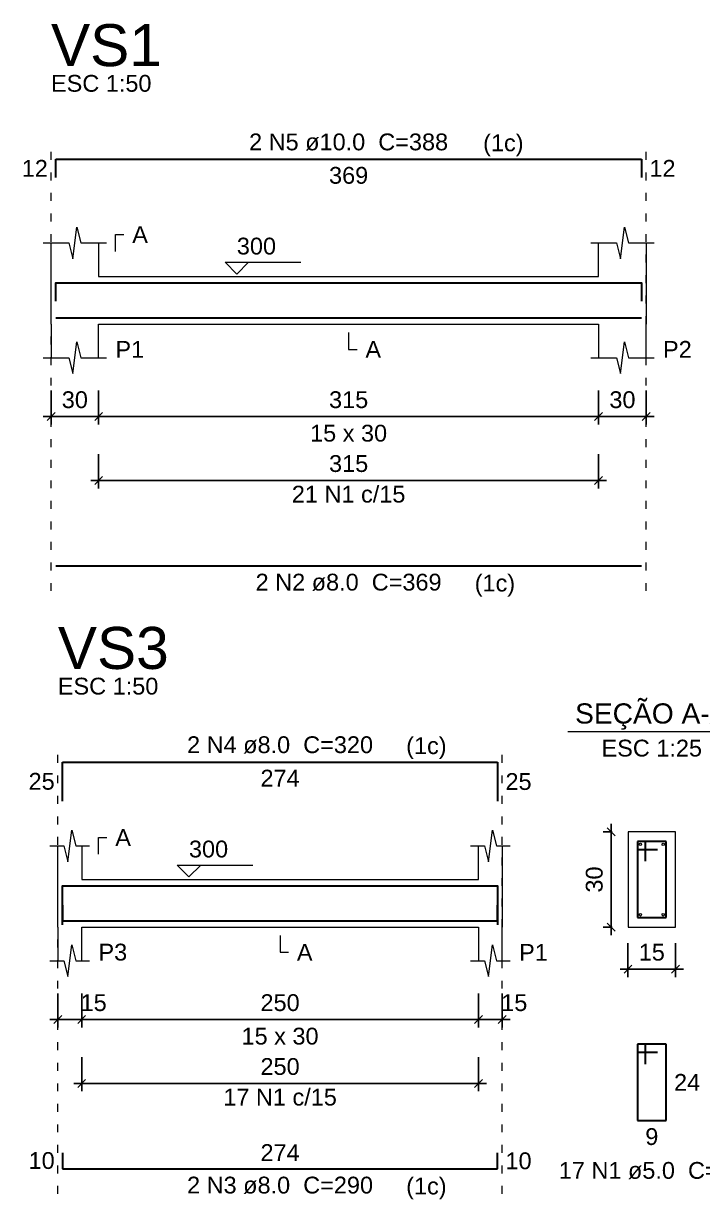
# Model space of a CAD drawing. Header units: millimetres. Extents: x 6 to 142, y -85 to 56.
# Drawn here: x 57.02 to 65.57, y -1.73 to 13.09 of the extents above; entities that cross this region are included whole.
import ezdxf

# ---------------------------------------------------------------- set-up
doc = ezdxf.new("R2010")
doc.units = ezdxf.units.MM
doc.linetypes.add('DOT2', pattern=[3.175, 0, -3.175])
for name, color, linetype, lineweight in [('DT-Barras na forma', 2, 'Continuous', 30), ('DT-Barras no corte', 5, 'Continuous', 5), ('DT-Barras rebatidas', 2, 'Continuous', 30), ('DT-Cotas', 9, 'Continuous', 5), ('DT-Forma', 5, 'Continuous', 5), ('DT-Pontilhado', 9, 'DOT2', 5), ('DT-Textos', 7, 'Continuous', 5), ('DT-Título', 3, 'Continuous', 20)]:
    doc.layers.add(name, color=color, linetype=linetype, lineweight=lineweight)
doc.styles.add('Arial', font='arial.ttf')
doc.styles.get("Standard").update_dxf_attribs({"font": 'arial.ttf'})
doc.dimstyles.new('UM_25.000000', dxfattribs={"dimtxt": 0.18, "dimasz": 0.1, "dimexe": 0.1, "dimexo": 0.2, "dimgap": 0, "dimtad": 1, "dimtih": 1, "dimtoh": 1, "dimdec": 1, "dimlfac": 25, "dimzin": 0, "dimdsep": 46, "dimtxsty": 'Standard', "dimblk": 'CLOSED', "dimblk1": 'CLOSED', "dimblk2": 'CLOSED', "dimcen": 0.09, "dimdle": 0.1, "dimadec": 1, "dimazin": 2, "dimtfac": 1, "dimtdec": 4, "dimtofl": 0, "dimtmove": 0, "dimatfit": 3, "dimldrblk": 'CLOSED', "dimfxl": 1, "dimtolj": 1, "dimarcsym": 0})
doc.dimstyles.new('UM_50.000000', dxfattribs={"dimtxt": 0.18, "dimasz": 0.1, "dimexe": 0.1, "dimexo": 0.2, "dimgap": 0, "dimtad": 1, "dimtih": 1, "dimtoh": 1, "dimdec": 1, "dimlfac": 50, "dimzin": 0, "dimdsep": 46, "dimtxsty": 'Standard', "dimblk": 'CLOSED', "dimblk1": 'CLOSED', "dimblk2": 'CLOSED', "dimcen": 0.09, "dimdle": 0.1, "dimadec": 1, "dimazin": 2, "dimtfac": 1, "dimtdec": 4, "dimtofl": 0, "dimtmove": 0, "dimatfit": 3, "dimldrblk": 'CLOSED', "dimfxl": 1, "dimtolj": 1, "dimarcsym": 0})

# ---------------------------------------------------------------- blocks, each defined once
blk = doc.blocks.new('_OBLIQUE')
at = {"color": 0, "linetype": 'ByBlock', "lineweight": -2}
blk.add_line((-0.5, -0.5), (0.5, 0.5), dxfattribs=at)
blk = doc.blocks.new('*D89')
at = {"layer": 'Defpoints', "color": 0, "transparency": 16777216}
for p in [(57.448, 1.067), (57.748, 1.067), (57.748, 0.537)]:
    blk.add_point(p, dxfattribs=at)
at = {"layer": 'DT-Cotas', "color": 0, "lineweight": -2, "transparency": 16777216}
for p, q in [((57.448, 0.867), (57.448, 0.437)), ((57.748, 0.867), (57.748, 0.437)), ((57.348, 0.537), (57.848, 0.537))]:
    blk.add_line(p, q, dxfattribs=at)
at = {"layer": 'DT-Cotas', "color": 0, "lineweight": -2, "transparency": 16777216, "xscale": 0.1, "yscale": 0.1, "zscale": 0.1, "rotation": 180}
blk.add_blockref('_OBLIQUE', (57.448, 0.537), dxfattribs=at)
at = {"layer": 'DT-Cotas', "color": 0, "lineweight": -2, "transparency": 16777216, "xscale": 0.1, "yscale": 0.1, "zscale": 0.1}
blk.add_blockref('_OBLIQUE', (57.748, 0.537), dxfattribs=at)
at = {"layer": 'DT-Cotas', "transparency": 16777216, "insert": (57.899, 0.749), "char_height": 0.2118, "attachment_point": 5, "rotation": 0.0057, "style": 'Arial'}
blk.add_mtext('\\A1;15', dxfattribs=at)
blk = doc.blocks.new('*D90')
at = {"layer": 'Defpoints', "color": 0, "transparency": 16777216}
for p in [(57.748, 1.067), (62.748, 1.067), (62.748, 0.537)]:
    blk.add_point(p, dxfattribs=at)
at = {"layer": 'DT-Cotas', "color": 0, "lineweight": -2, "transparency": 16777216}
for p, q in [((57.748, 0.867), (57.748, 0.437)), ((62.748, 0.867), (62.748, 0.437)), ((57.648, 0.537), (62.848, 0.537))]:
    blk.add_line(p, q, dxfattribs=at)
at = {"layer": 'DT-Cotas', "color": 0, "lineweight": -2, "transparency": 16777216, "xscale": 0.1, "yscale": 0.1, "zscale": 0.1, "rotation": 180}
blk.add_blockref('_OBLIQUE', (57.748, 0.537), dxfattribs=at)
at = {"layer": 'DT-Cotas', "color": 0, "lineweight": -2, "transparency": 16777216, "xscale": 0.1, "yscale": 0.1, "zscale": 0.1}
blk.add_blockref('_OBLIQUE', (62.748, 0.537), dxfattribs=at)
at = {"layer": 'DT-Cotas', "transparency": 16777216, "insert": (60.248, 0.749), "char_height": 0.2118, "attachment_point": 5, "rotation": 0.0057, "style": 'Arial'}
blk.add_mtext('\\A1;250', dxfattribs=at)
blk = doc.blocks.new('*D91')
at = {"layer": 'Defpoints', "color": 0, "transparency": 16777216}
for p in [(62.748, 1.067), (63.048, 1.067), (63.048, 0.537)]:
    blk.add_point(p, dxfattribs=at)
at = {"layer": 'DT-Cotas', "color": 0, "lineweight": -2, "transparency": 16777216}
for p, q in [((62.748, 0.867), (62.748, 0.437)), ((63.048, 0.867), (63.048, 0.437)), ((62.648, 0.537), (63.148, 0.537))]:
    blk.add_line(p, q, dxfattribs=at)
at = {"layer": 'DT-Cotas', "color": 0, "lineweight": -2, "transparency": 16777216, "xscale": 0.1, "yscale": 0.1, "zscale": 0.1, "rotation": 180}
blk.add_blockref('_OBLIQUE', (62.748, 0.537), dxfattribs=at)
at = {"layer": 'DT-Cotas', "color": 0, "lineweight": -2, "transparency": 16777216, "xscale": 0.1, "yscale": 0.1, "zscale": 0.1}
blk.add_blockref('_OBLIQUE', (63.048, 0.537), dxfattribs=at)
at = {"layer": 'DT-Cotas', "transparency": 16777216, "insert": (63.199, 0.749), "char_height": 0.2118, "attachment_point": 5, "rotation": 0.0057, "style": 'Arial'}
blk.add_mtext('\\A1;15', dxfattribs=at)
blk = doc.blocks.new('*D92')
at = {"layer": 'Defpoints', "color": 0, "transparency": 16777216}
for p in [(64.42, 2.902), (64.632, 2.902), (64.632, 1.702)]:
    blk.add_point(p, dxfattribs=at)
at = {"layer": 'DT-Cotas', "color": 0, "lineweight": -2, "transparency": 16777216}
for p, q in [((64.42, 1.602), (64.42, 3.002)), ((64.432, 2.902), (64.32, 2.902)), ((64.432, 1.702), (64.32, 1.702))]:
    blk.add_line(p, q, dxfattribs=at)
at = {"layer": 'DT-Cotas', "color": 0, "lineweight": -2, "transparency": 16777216, "xscale": 0.1, "yscale": 0.1, "zscale": 0.1}
for p, rotation in [((64.42, 2.902), 90), ((64.42, 1.702), 270)]:
    blk.add_blockref('_OBLIQUE', p, dxfattribs=dict(at, rotation=rotation))
at = {"layer": 'DT-Cotas', "transparency": 16777216, "insert": (64.208, 2.302), "char_height": 0.2118, "attachment_point": 5, "rotation": 90, "style": 'Arial'}
blk.add_mtext('\\A1;30', dxfattribs=at)
blk = doc.blocks.new('*D93')
at = {"layer": 'Defpoints', "color": 0, "transparency": 16777216}
for p in [(64.632, 1.702), (65.232, 1.702), (65.232, 1.173)]:
    blk.add_point(p, dxfattribs=at)
at = {"layer": 'DT-Cotas', "color": 0, "lineweight": -2, "transparency": 16777216}
for p, q in [((64.632, 1.502), (64.632, 1.073)), ((65.232, 1.502), (65.232, 1.073)), ((64.532, 1.173), (65.332, 1.173))]:
    blk.add_line(p, q, dxfattribs=at)
at = {"layer": 'DT-Cotas', "color": 0, "lineweight": -2, "transparency": 16777216, "xscale": 0.1, "yscale": 0.1, "zscale": 0.1, "rotation": 180}
blk.add_blockref('_OBLIQUE', (64.632, 1.173), dxfattribs=at)
at = {"layer": 'DT-Cotas', "color": 0, "lineweight": -2, "transparency": 16777216, "xscale": 0.1, "yscale": 0.1, "zscale": 0.1}
blk.add_blockref('_OBLIQUE', (65.232, 1.173), dxfattribs=at)
at = {"layer": 'DT-Cotas', "transparency": 16777216, "insert": (64.932, 1.385), "char_height": 0.2118, "attachment_point": 5, "rotation": 0.0057, "style": 'Arial'}
blk.add_mtext('\\A1;15', dxfattribs=at)
blk = doc.blocks.new('*D94')
at = {"layer": 'Defpoints', "color": 0, "transparency": 16777216}
for p in [(57.748, 0.262), (62.748, 0.262), (62.748, -0.267)]:
    blk.add_point(p, dxfattribs=at)
at = {"layer": 'DT-Cotas', "color": 0, "lineweight": -2, "transparency": 16777216}
for p, q in [((57.748, 0.062), (57.748, -0.367)), ((62.748, 0.062), (62.748, -0.367)), ((57.648, -0.267), (62.848, -0.267))]:
    blk.add_line(p, q, dxfattribs=at)
at = {"layer": 'DT-Cotas', "color": 0, "lineweight": -2, "transparency": 16777216, "xscale": 0.1, "yscale": 0.1, "zscale": 0.1, "rotation": 180}
blk.add_blockref('_OBLIQUE', (57.748, -0.267), dxfattribs=at)
at = {"layer": 'DT-Cotas', "color": 0, "lineweight": -2, "transparency": 16777216, "xscale": 0.1, "yscale": 0.1, "zscale": 0.1}
blk.add_blockref('_OBLIQUE', (62.748, -0.267), dxfattribs=at)
at = {"layer": 'DT-Cotas', "transparency": 16777216, "insert": (60.248, -0.056), "char_height": 0.2118, "attachment_point": 5, "rotation": 0.0057, "style": 'Arial'}
blk.add_mtext('\\A1;250', dxfattribs=at)
blk = doc.blocks.new('*D125')
at = {"layer": 'Defpoints', "color": 0, "transparency": 16777216}
for p in [(57.362, 8.666), (57.962, 8.666), (57.962, 8.136)]:
    blk.add_point(p, dxfattribs=at)
at = {"layer": 'DT-Cotas', "color": 0, "lineweight": -2, "transparency": 16777216}
for p, q in [((57.362, 8.466), (57.362, 8.036)), ((57.962, 8.466), (57.962, 8.036)), ((57.262, 8.136), (58.062, 8.136))]:
    blk.add_line(p, q, dxfattribs=at)
at = {"layer": 'DT-Cotas', "color": 0, "lineweight": -2, "transparency": 16777216, "xscale": 0.1, "yscale": 0.1, "zscale": 0.1, "rotation": 180}
blk.add_blockref('_OBLIQUE', (57.362, 8.136), dxfattribs=at)
at = {"layer": 'DT-Cotas', "color": 0, "lineweight": -2, "transparency": 16777216, "xscale": 0.1, "yscale": 0.1, "zscale": 0.1}
blk.add_blockref('_OBLIQUE', (57.962, 8.136), dxfattribs=at)
at = {"layer": 'DT-Cotas', "transparency": 16777216, "insert": (57.662, 8.348), "char_height": 0.2118, "attachment_point": 5, "rotation": 0.0057, "style": 'Arial'}
blk.add_mtext('\\A1;30', dxfattribs=at)
blk = doc.blocks.new('*D126')
at = {"layer": 'Defpoints', "color": 0, "transparency": 16777216}
for p in [(57.962, 8.666), (64.262, 8.666), (64.262, 8.136)]:
    blk.add_point(p, dxfattribs=at)
at = {"layer": 'DT-Cotas', "color": 0, "lineweight": -2, "transparency": 16777216}
for p, q in [((57.962, 8.466), (57.962, 8.036)), ((64.262, 8.466), (64.262, 8.036)), ((57.862, 8.136), (64.362, 8.136))]:
    blk.add_line(p, q, dxfattribs=at)
at = {"layer": 'DT-Cotas', "color": 0, "lineweight": -2, "transparency": 16777216, "xscale": 0.1, "yscale": 0.1, "zscale": 0.1, "rotation": 180}
blk.add_blockref('_OBLIQUE', (57.962, 8.136), dxfattribs=at)
at = {"layer": 'DT-Cotas', "color": 0, "lineweight": -2, "transparency": 16777216, "xscale": 0.1, "yscale": 0.1, "zscale": 0.1}
blk.add_blockref('_OBLIQUE', (64.262, 8.136), dxfattribs=at)
at = {"layer": 'DT-Cotas', "transparency": 16777216, "insert": (61.112, 8.348), "char_height": 0.2118, "attachment_point": 5, "rotation": 0.0057, "style": 'Arial'}
blk.add_mtext('\\A1;315', dxfattribs=at)
blk = doc.blocks.new('*D127')
at = {"layer": 'Defpoints', "color": 0, "transparency": 16777216}
for p in [(64.262, 8.666), (64.862, 8.666), (64.862, 8.136)]:
    blk.add_point(p, dxfattribs=at)
at = {"layer": 'DT-Cotas', "color": 0, "lineweight": -2, "transparency": 16777216}
for p, q in [((64.262, 8.466), (64.262, 8.036)), ((64.862, 8.466), (64.862, 8.036)), ((64.162, 8.136), (64.962, 8.136))]:
    blk.add_line(p, q, dxfattribs=at)
at = {"layer": 'DT-Cotas', "color": 0, "lineweight": -2, "transparency": 16777216, "xscale": 0.1, "yscale": 0.1, "zscale": 0.1, "rotation": 180}
blk.add_blockref('_OBLIQUE', (64.262, 8.136), dxfattribs=at)
at = {"layer": 'DT-Cotas', "color": 0, "lineweight": -2, "transparency": 16777216, "xscale": 0.1, "yscale": 0.1, "zscale": 0.1}
blk.add_blockref('_OBLIQUE', (64.862, 8.136), dxfattribs=at)
at = {"layer": 'DT-Cotas', "transparency": 16777216, "insert": (64.562, 8.348), "char_height": 0.2118, "attachment_point": 5, "rotation": 0.0057, "style": 'Arial'}
blk.add_mtext('\\A1;30', dxfattribs=at)
blk = doc.blocks.new('*D130')
at = {"layer": 'Defpoints', "color": 0, "transparency": 16777216}
for p in [(57.962, 7.861), (64.262, 7.861), (64.262, 7.331)]:
    blk.add_point(p, dxfattribs=at)
at = {"layer": 'DT-Cotas', "color": 0, "lineweight": -2, "transparency": 16777216}
for p, q in [((57.962, 7.661), (57.962, 7.231)), ((64.262, 7.661), (64.262, 7.231)), ((57.862, 7.331), (64.362, 7.331))]:
    blk.add_line(p, q, dxfattribs=at)
at = {"layer": 'DT-Cotas', "color": 0, "lineweight": -2, "transparency": 16777216, "xscale": 0.1, "yscale": 0.1, "zscale": 0.1, "rotation": 180}
blk.add_blockref('_OBLIQUE', (57.962, 7.331), dxfattribs=at)
at = {"layer": 'DT-Cotas', "color": 0, "lineweight": -2, "transparency": 16777216, "xscale": 0.1, "yscale": 0.1, "zscale": 0.1}
blk.add_blockref('_OBLIQUE', (64.262, 7.331), dxfattribs=at)
at = {"layer": 'DT-Cotas', "transparency": 16777216, "insert": (61.112, 7.543), "char_height": 0.2118, "attachment_point": 5, "rotation": 0.0057, "style": 'Arial'}
blk.add_mtext('\\A1;315', dxfattribs=at)

msp = doc.modelspace()

# ---------------------------------------------------------------- linework, layer by layer
at = {"layer": 'DT-Barras na forma'}
for p, q in [((64.8521, 2.7822), (64.7521, 2.7822)), ((64.7521, 2.7822), (64.7521, 1.8222)), ((65.1121, 2.7822), (64.7521, 2.7822)), ((64.7521, 2.7822), (64.7521, 2.6822)), ((64.7521, 2.6822), (65.0021, 2.6822)), ((64.8521, 2.5322), (64.8521, 2.7822)), ((65.1121, 1.8222), (65.1121, 2.7822)), ((64.7521, 1.8222), (65.1121, 1.8222))]:
    msp.add_line(p, q, dxfattribs=at)
for points in [[(57.4218, 9.5912), (57.4218, 9.8212), (64.8018, 9.8212), (64.8018, 9.5912)], [(57.4218, 9.3792), (64.8018, 9.3792)], [(57.5082, 1.732), (57.5082, 2.2242), (62.9882, 2.2242), (62.9882, 1.732)], [(57.5082, 1.9802), (57.5082, 1.7802), (62.9882, 1.7802), (62.9882, 1.9802)]]:
    msp.add_lwpolyline(points, dxfattribs=at)
at = {"layer": 'DT-Barras no corte'}
for centre in [(64.7881, 2.7462), (65.0761, 2.7462), (64.7881, 1.8582), (65.0761, 1.8582)]:
    msp.add_circle(centre, 0.016, dxfattribs=at)
at = {"layer": 'DT-Barras rebatidas'}
for p, q in [((57.4218, 11.1502), (57.4218, 11.3802)), ((57.4218, 11.3802), (64.8018, 11.3802)), ((64.8018, 11.3802), (64.8018, 11.1502)), ((57.4218, 6.2564), (64.8018, 6.2564)), ((57.5082, 3.291), (57.5082, 3.7832)), ((57.5082, 3.7832), (62.9882, 3.7832)), ((62.9882, 3.7832), (62.9882, 3.291)), ((64.8521, 0.2255), (64.7521, 0.2255)), ((64.7521, 0.2255), (64.7521, -0.7345)), ((65.1121, 0.2255), (64.7521, 0.2255)), ((64.7521, 0.2255), (64.7521, 0.1255)), ((64.8521, -0.0245), (64.8521, 0.2255)), ((65.1121, -0.7345), (65.1121, 0.2255)), ((64.7521, 0.1255), (65.0021, 0.1255)), ((64.7521, -0.7345), (65.1121, -0.7345)), ((57.5082, -1.1426), (57.5082, -1.3426)), ((62.9882, -1.3426), (62.9882, -1.1426)), ((57.5082, -1.3426), (62.9882, -1.3426))]:
    msp.add_line(p, q, dxfattribs=at)
at = {"layer": 'DT-Forma'}
for p, q in [((57.6368, 10.1248), (57.6868, 10.5248)), ((57.6868, 10.5248), (57.7368, 10.3248)), ((64.5368, 10.1248), (64.5868, 10.5248)), ((64.5868, 10.5248), (64.6368, 10.3248)), ((57.2618, 10.3248), (57.5868, 10.3248)), ((57.3618, 9.9012), (57.3618, 10.3248)), ((57.5868, 10.3248), (57.6368, 10.1248)), ((57.7368, 10.3248), (58.0618, 10.3248)), ((57.9618, 10.3248), (57.9618, 9.9012)), ((64.1618, 10.3248), (64.4868, 10.3248)), ((64.2618, 9.9012), (64.2618, 10.3248)), ((64.4868, 10.3248), (64.5368, 10.1248)), ((64.6368, 10.3248), (64.9618, 10.3248)), ((64.8618, 10.3248), (64.8618, 9.9012)), ((57.9618, 9.9012), (64.2618, 9.9012)), ((57.3618, 9.3012), (57.3618, 8.8776)), ((57.9618, 8.8776), (57.9618, 9.3012)), ((57.9618, 9.3012), (64.2618, 9.3012)), ((64.2618, 9.3012), (64.2618, 8.8776)), ((64.8618, 8.8776), (64.8618, 9.3012)), ((57.6368, 8.6776), (57.6868, 9.0776)), ((57.6868, 9.0776), (57.7368, 8.8776)), ((64.5368, 8.6776), (64.5868, 9.0776)), ((64.5868, 9.0776), (64.6368, 8.8776)), ((57.2618, 8.8776), (57.5868, 8.8776)), ((57.5868, 8.8776), (57.6368, 8.6776)), ((57.7368, 8.8776), (58.0618, 8.8776)), ((64.1618, 8.8776), (64.4868, 8.8776)), ((64.4868, 8.8776), (64.5368, 8.6776)), ((64.6368, 8.8776), (64.9618, 8.8776)), ((57.5732, 2.5258), (57.6232, 2.9258)), ((57.6232, 2.9258), (57.6732, 2.7258)), ((62.8732, 2.5258), (62.9232, 2.9258)), ((62.9232, 2.9258), (62.9732, 2.7258)), ((65.2321, 2.9022), (64.6321, 2.9022)), ((64.6321, 2.9022), (64.6321, 1.7022)), ((65.2321, 1.7022), (65.2321, 2.9022)), ((57.3482, 2.7258), (57.5232, 2.7258)), ((57.4482, 2.3022), (57.4482, 2.7258)), ((57.5232, 2.7258), (57.5732, 2.5258)), ((57.6732, 2.7258), (57.8482, 2.7258)), ((57.7482, 2.7258), (57.7482, 2.3022)), ((62.6482, 2.7258), (62.8232, 2.7258)), ((62.7482, 2.3022), (62.7482, 2.7258)), ((62.8232, 2.7258), (62.8732, 2.5258)), ((62.9732, 2.7258), (63.1482, 2.7258)), ((63.0482, 2.7258), (63.0482, 2.3022)), ((57.7482, 2.3022), (62.7482, 2.3022)), ((57.4482, 1.7022), (57.4482, 1.2786)), ((57.7482, 1.2786), (57.7482, 1.7022)), ((57.7482, 1.7022), (62.7482, 1.7022)), ((62.7482, 1.7022), (62.7482, 1.2786)), ((63.0482, 1.2786), (63.0482, 1.7022)), ((64.6321, 1.7022), (65.2321, 1.7022)), ((57.5732, 1.0786), (57.6232, 1.4786)), ((57.6232, 1.4786), (57.6732, 1.2786)), ((62.8732, 1.0786), (62.9232, 1.4786)), ((62.9232, 1.4786), (62.9732, 1.2786)), ((57.3482, 1.2786), (57.5232, 1.2786)), ((57.5232, 1.2786), (57.5732, 1.0786)), ((57.6732, 1.2786), (57.8482, 1.2786)), ((62.6482, 1.2786), (62.8232, 1.2786)), ((62.8232, 1.2786), (62.8732, 1.0786)), ((62.9732, 1.2786), (63.1482, 1.2786))]:
    msp.add_line(p, q, dxfattribs=at)
at = {"layer": 'DT-Forma', "linetype": 'Continuous'}
for p, q in [((57.3618, 9.3012), (57.3618, 9.9012)), ((64.8618, 9.9012), (64.8618, 9.3012)), ((57.4482, 1.7022), (57.4482, 2.3022)), ((63.0482, 2.3022), (63.0482, 1.7022))]:
    msp.add_line(p, q, dxfattribs=at)
at = {"layer": 'DT-Pontilhado', "ltscale": 0.05}
for p, q in [((57.3618, 5.9387), (57.3618, 11.592)), ((64.8618, 5.9387), (64.8618, 11.592)), ((57.4482, -1.6603), (57.4482, 3.995)), ((63.0482, -1.6603), (63.0482, 3.995))]:
    msp.add_line(p, q, dxfattribs=at)
at = {"layer": 'DT-Textos'}
msp.add_line((63.8731, 4.1671), (65.9911, 4.1671), dxfattribs=at)
for points in [[(58.1736, 10.2189), (58.1736, 10.4307), (58.2795, 10.4307)], [(59.8518, 10.0813), (59.7035, 9.933), (59.5553, 10.0813), (60.5084, 10.0813)], [(61.1118, 9.1953), (61.1118, 8.9835), (61.2177, 8.9835)], [(57.96, 2.6199), (57.96, 2.8317), (58.0659, 2.8317)], [(59.2482, 2.4823), (59.1, 2.334), (58.9517, 2.4823), (59.9048, 2.4823)], [(60.2482, 1.5963), (60.2482, 1.3845), (60.3541, 1.3845)]]:
    msp.add_lwpolyline(points, dxfattribs=at)

# ---------------------------------------------------------------- texts
at = {"layer": 'DT-Barras rebatidas', "color": 7, "char_height": 0.2118, "line_spacing_factor": 0.9, "style": 'Arial'}
for s, insert, width, attachment_point in [('2 N5 ø10.0  C=388', (61.1114, 11.4865), 4.32072, 8), ('12', (57.3219, 11.1593), 0.90832, 9), ('369', (61.1118, 11.2829), 1.16248, 2), ('12', (64.9018, 11.3711), 0.90832, 1), ('21 N1 c/15', (61.1118, 7.0498), 2.5416, 8), ('2 N2 ø8.0  C=369', (61.1114, 5.9385), 4.06656, 8), ('2 N4 ø8.0  C=320', (60.2478, 3.8895), 4.06656, 8), ('25', (57.4083, 3.4312), 0.90832, 9), ('274', (60.2482, 3.686), 1.16248, 2), ('25', (63.0882, 3.643), 0.90832, 1), ('24', (65.2122, -0.1486), 0.90832, 1), ('17 N1 c/15', (60.2482, -0.5492), 2.5416, 8), ('9', (64.9321, -0.8317), 0.65416, 2), ('274', (60.2482, -1.2453), 1.16248, 8), ('10', (57.4082, -1.3485), 0.90832, 9), ('10', (63.0883, -1.1367), 0.90832, 1), ('17 N1 ø5.0  C=78', (64.9318, -1.4755), 4.06656, 8), ('2 N3 ø8.0  C=290', (60.2478, -1.6605), 4.06656, 8)]:
    msp.add_mtext(s, dxfattribs=dict(at, insert=insert, width=width, attachment_point=attachment_point))
at = {"layer": 'DT-Textos', "line_spacing_factor": 0.798, "style": 'Arial'}
for s, insert, char_height, width, attachment_point in [('ESC 1:50', (57.3614, 12.2275), 0.2118, 2.03328, 7), ('(1c)', (62.8064, 11.4166), 0.2118, 1.01664, 7), ('A', (58.3854, 10.3245), 0.2118, 0.25416, 7), ('300', (59.7034, 10.1765), 0.2118, 0.76248, 7), ('P1', (58.1734, 8.8775), 0.2118, 0.50832, 7), ('A', (61.3234, 8.8775), 0.2118, 0.25416, 7), ('P2', (65.0734, 8.8775), 0.2118, 0.50832, 7), ('15 x 30', (61.1114, 7.8185), 0.2118, 1.77912, 8), ('(1c)', (62.7004, 5.8686), 0.2118, 1.01664, 7), ('ESC 1:50', (57.4478, 4.6305), 0.2118, 2.03328, 7), ('SEÇÃO A-A', (64.9318, 4.1896), 0.25416, 2.744928, 8), ('(1c)', (61.8368, 3.8196), 0.2118, 1.01664, 7), ('ESC 1:25', (64.9318, 3.8495), 0.2118, 2.03328, 8), ('A', (58.1718, 2.7255), 0.2118, 0.25416, 7), ('300', (59.0998, 2.5775), 0.2118, 0.76248, 7), ('P3', (57.9598, 1.2785), 0.2118, 0.50832, 7), ('A', (60.4598, 1.2785), 0.2118, 0.25416, 7), ('P1', (63.2598, 1.2785), 0.2118, 0.50832, 7), ('15 x 30', (60.2478, 0.2195), 0.2118, 1.77912, 8), ('(1c)', (61.8368, -1.7304), 0.2118, 1.01664, 7)]:
    msp.add_mtext(s, dxfattribs=dict(at, insert=insert, char_height=char_height, width=width, attachment_point=attachment_point))
at = {"layer": 'DT-Título', "char_height": 0.5295, "width": 1.9062, "attachment_point": 7, "line_spacing_factor": 0.798, "style": 'Arial'}
for s, insert in [('VS1', (57.3614, 12.5454)), ('VS3', (57.4478, 4.9484))]:
    msp.add_mtext(s, dxfattribs=dict(at, insert=insert))

# ---------------------------------------------------------------- dimensions: what is measured, and where the dimension line sits
at = {"layer": 'DT-Cotas'}
for base, p1, p2, dimstyle, override, picture, middle in [((57.9618, 8.1363), (57.3618, 8.6658), (57.9618, 8.6658), 'UM_50.000000', {"dimtxt": 0.2118, "dimasz": 0.1, "dimexe": 0.1, "dimexo": 0.2, "dimtad": 1, "dimtih": 0, "dimtoh": 0, "dimdec": 1, "dimlfac": 50, "dimzin": 8, "dimtxsty": 'Arial', "dimblk": 'OBLIQUE', "dimblk1": 'OBLIQUE', "dimblk2": 'OBLIQUE', "dimsah": 1, "dimdle": 0.1, "dimse1": 0, "dimse2": 0, "dimclrt": 256, "dimadec": 1, "dimazin": 3, "dimtmove": 2, "dimldrblk": 'OBLIQUE'}, '*D125', (57.6618, 8.3481)), ((64.2618, 8.1363), (57.9618, 8.6658), (64.2618, 8.6658), 'UM_50.000000', {"dimtxt": 0.2118, "dimasz": 0.1, "dimexe": 0.1, "dimexo": 0.2, "dimtad": 1, "dimtih": 0, "dimtoh": 0, "dimdec": 1, "dimlfac": 50, "dimzin": 8, "dimtxsty": 'Arial', "dimblk": 'OBLIQUE', "dimblk1": 'OBLIQUE', "dimblk2": 'OBLIQUE', "dimsah": 1, "dimdle": 0.1, "dimse1": 0, "dimse2": 0, "dimclrt": 256, "dimadec": 1, "dimazin": 3, "dimtmove": 2, "dimldrblk": 'OBLIQUE'}, '*D126', (61.1118, 8.3481)), ((64.8618, 8.1363), (64.2618, 8.6658), (64.8618, 8.6658), 'UM_50.000000', {"dimtxt": 0.2118, "dimasz": 0.1, "dimexe": 0.1, "dimexo": 0.2, "dimtad": 1, "dimtih": 0, "dimtoh": 0, "dimdec": 1, "dimlfac": 50, "dimzin": 8, "dimtxsty": 'Arial', "dimblk": 'OBLIQUE', "dimblk1": 'OBLIQUE', "dimblk2": 'OBLIQUE', "dimsah": 1, "dimdle": 0.1, "dimse1": 0, "dimse2": 0, "dimclrt": 256, "dimadec": 1, "dimazin": 3, "dimtmove": 2, "dimldrblk": 'OBLIQUE'}, '*D127', (64.5618, 8.3481)), ((64.2618, 7.3315), (57.9618, 7.861), (64.2618, 7.861), 'UM_50.000000', {"dimtxt": 0.2118, "dimasz": 0.1, "dimexe": 0.1, "dimexo": 0.2, "dimtad": 1, "dimtih": 0, "dimtoh": 0, "dimdec": 1, "dimlfac": 50, "dimzin": 8, "dimtxsty": 'Arial', "dimblk": 'OBLIQUE', "dimblk1": 'OBLIQUE', "dimblk2": 'OBLIQUE', "dimsah": 1, "dimdle": 0.1, "dimse1": 0, "dimse2": 0, "dimclrt": 256, "dimadec": 1, "dimazin": 3, "dimtmove": 2, "dimldrblk": 'OBLIQUE'}, '*D130', (61.1118, 7.5433)), ((65.2321, 1.1727), (64.6321, 1.7022), (65.2321, 1.7022), 'UM_25.000000', {"dimtxt": 0.2118, "dimasz": 0.1, "dimexe": 0.1, "dimexo": 0.2, "dimtad": 1, "dimtih": 0, "dimtoh": 0, "dimdec": 1, "dimlfac": 25, "dimzin": 8, "dimtxsty": 'Arial', "dimblk": 'OBLIQUE', "dimblk1": 'OBLIQUE', "dimblk2": 'OBLIQUE', "dimsah": 1, "dimdle": 0.1, "dimse1": 0, "dimse2": 0, "dimclrt": 256, "dimadec": 1, "dimazin": 3, "dimtmove": 2, "dimldrblk": 'OBLIQUE'}, '*D93', (64.9321, 1.3845)), ((57.7482, 0.5373), (57.4482, 1.0668), (57.7482, 1.0668), 'UM_50.000000', {"dimtxt": 0.2118, "dimasz": 0.1, "dimexe": 0.1, "dimexo": 0.2, "dimtad": 1, "dimtih": 0, "dimtoh": 0, "dimdec": 1, "dimlfac": 50, "dimzin": 8, "dimtxsty": 'Arial', "dimblk": 'OBLIQUE', "dimblk1": 'OBLIQUE', "dimblk2": 'OBLIQUE', "dimsah": 1, "dimdle": 0.1, "dimse1": 0, "dimse2": 0, "dimclrt": 256, "dimadec": 1, "dimazin": 3, "dimtmove": 2, "dimldrblk": 'OBLIQUE'}, '*D89', (57.8993, 0.7491)), ((62.7482, 0.5373), (57.7482, 1.0668), (62.7482, 1.0668), 'UM_50.000000', {"dimtxt": 0.2118, "dimasz": 0.1, "dimexe": 0.1, "dimexo": 0.2, "dimtad": 1, "dimtih": 0, "dimtoh": 0, "dimdec": 1, "dimlfac": 50, "dimzin": 8, "dimtxsty": 'Arial', "dimblk": 'OBLIQUE', "dimblk1": 'OBLIQUE', "dimblk2": 'OBLIQUE', "dimsah": 1, "dimdle": 0.1, "dimse1": 0, "dimse2": 0, "dimclrt": 256, "dimadec": 1, "dimazin": 3, "dimtmove": 2, "dimldrblk": 'OBLIQUE'}, '*D90', (60.2482, 0.7491)), ((63.0482, 0.5373), (62.7482, 1.0668), (63.0482, 1.0668), 'UM_50.000000', {"dimtxt": 0.2118, "dimasz": 0.1, "dimexe": 0.1, "dimexo": 0.2, "dimtad": 1, "dimtih": 0, "dimtoh": 0, "dimdec": 1, "dimlfac": 50, "dimzin": 8, "dimtxsty": 'Arial', "dimblk": 'OBLIQUE', "dimblk1": 'OBLIQUE', "dimblk2": 'OBLIQUE', "dimsah": 1, "dimdle": 0.1, "dimse1": 0, "dimse2": 0, "dimclrt": 256, "dimadec": 1, "dimazin": 3, "dimtmove": 2, "dimldrblk": 'OBLIQUE'}, '*D91', (63.1993, 0.7491)), ((62.7482, -0.2675), (57.7482, 0.262), (62.7482, 0.262), 'UM_50.000000', {"dimtxt": 0.2118, "dimasz": 0.1, "dimexe": 0.1, "dimexo": 0.2, "dimtad": 1, "dimtih": 0, "dimtoh": 0, "dimdec": 1, "dimlfac": 50, "dimzin": 8, "dimtxsty": 'Arial', "dimblk": 'OBLIQUE', "dimblk1": 'OBLIQUE', "dimblk2": 'OBLIQUE', "dimsah": 1, "dimdle": 0.1, "dimse1": 0, "dimse2": 0, "dimclrt": 256, "dimadec": 1, "dimazin": 3, "dimtmove": 2, "dimldrblk": 'OBLIQUE'}, '*D94', (60.2482, -0.0557))]:
    dim = msp.add_linear_dim(base=base, p1=p1, p2=p2, dimstyle=dimstyle, override=override, dxfattribs=at)
    dim.commit()
    dim.dimension.update_dxf_attribs({"geometry": picture, "text_midpoint": middle, "dimtype": 160, "text_rotation": 0.00573})
dim = msp.add_linear_dim(base=(64.4203, 2.9022), p1=(64.6321, 1.7022), p2=(64.6321, 2.9022), angle=90, dimstyle='UM_25.000000', override={"dimtxt": 0.2118, "dimasz": 0.1, "dimexe": 0.1, "dimexo": 0.2, "dimtad": 1, "dimtih": 0, "dimtoh": 0, "dimdec": 1, "dimlfac": 25, "dimzin": 8, "dimtxsty": 'Arial', "dimblk": 'OBLIQUE', "dimblk1": 'OBLIQUE', "dimblk2": 'OBLIQUE', "dimsah": 1, "dimdle": 0.1, "dimse1": 0, "dimse2": 0, "dimclrt": 256, "dimadec": 1, "dimazin": 3, "dimtmove": 2, "dimldrblk": 'OBLIQUE'}, dxfattribs=at)
dim.commit()
dim.dimension.update_dxf_attribs({"geometry": '*D92', "text_midpoint": (64.2085, 2.3022), "dimtype": 160, "text_rotation": 90})

doc.saveas('drawing.dxf')
